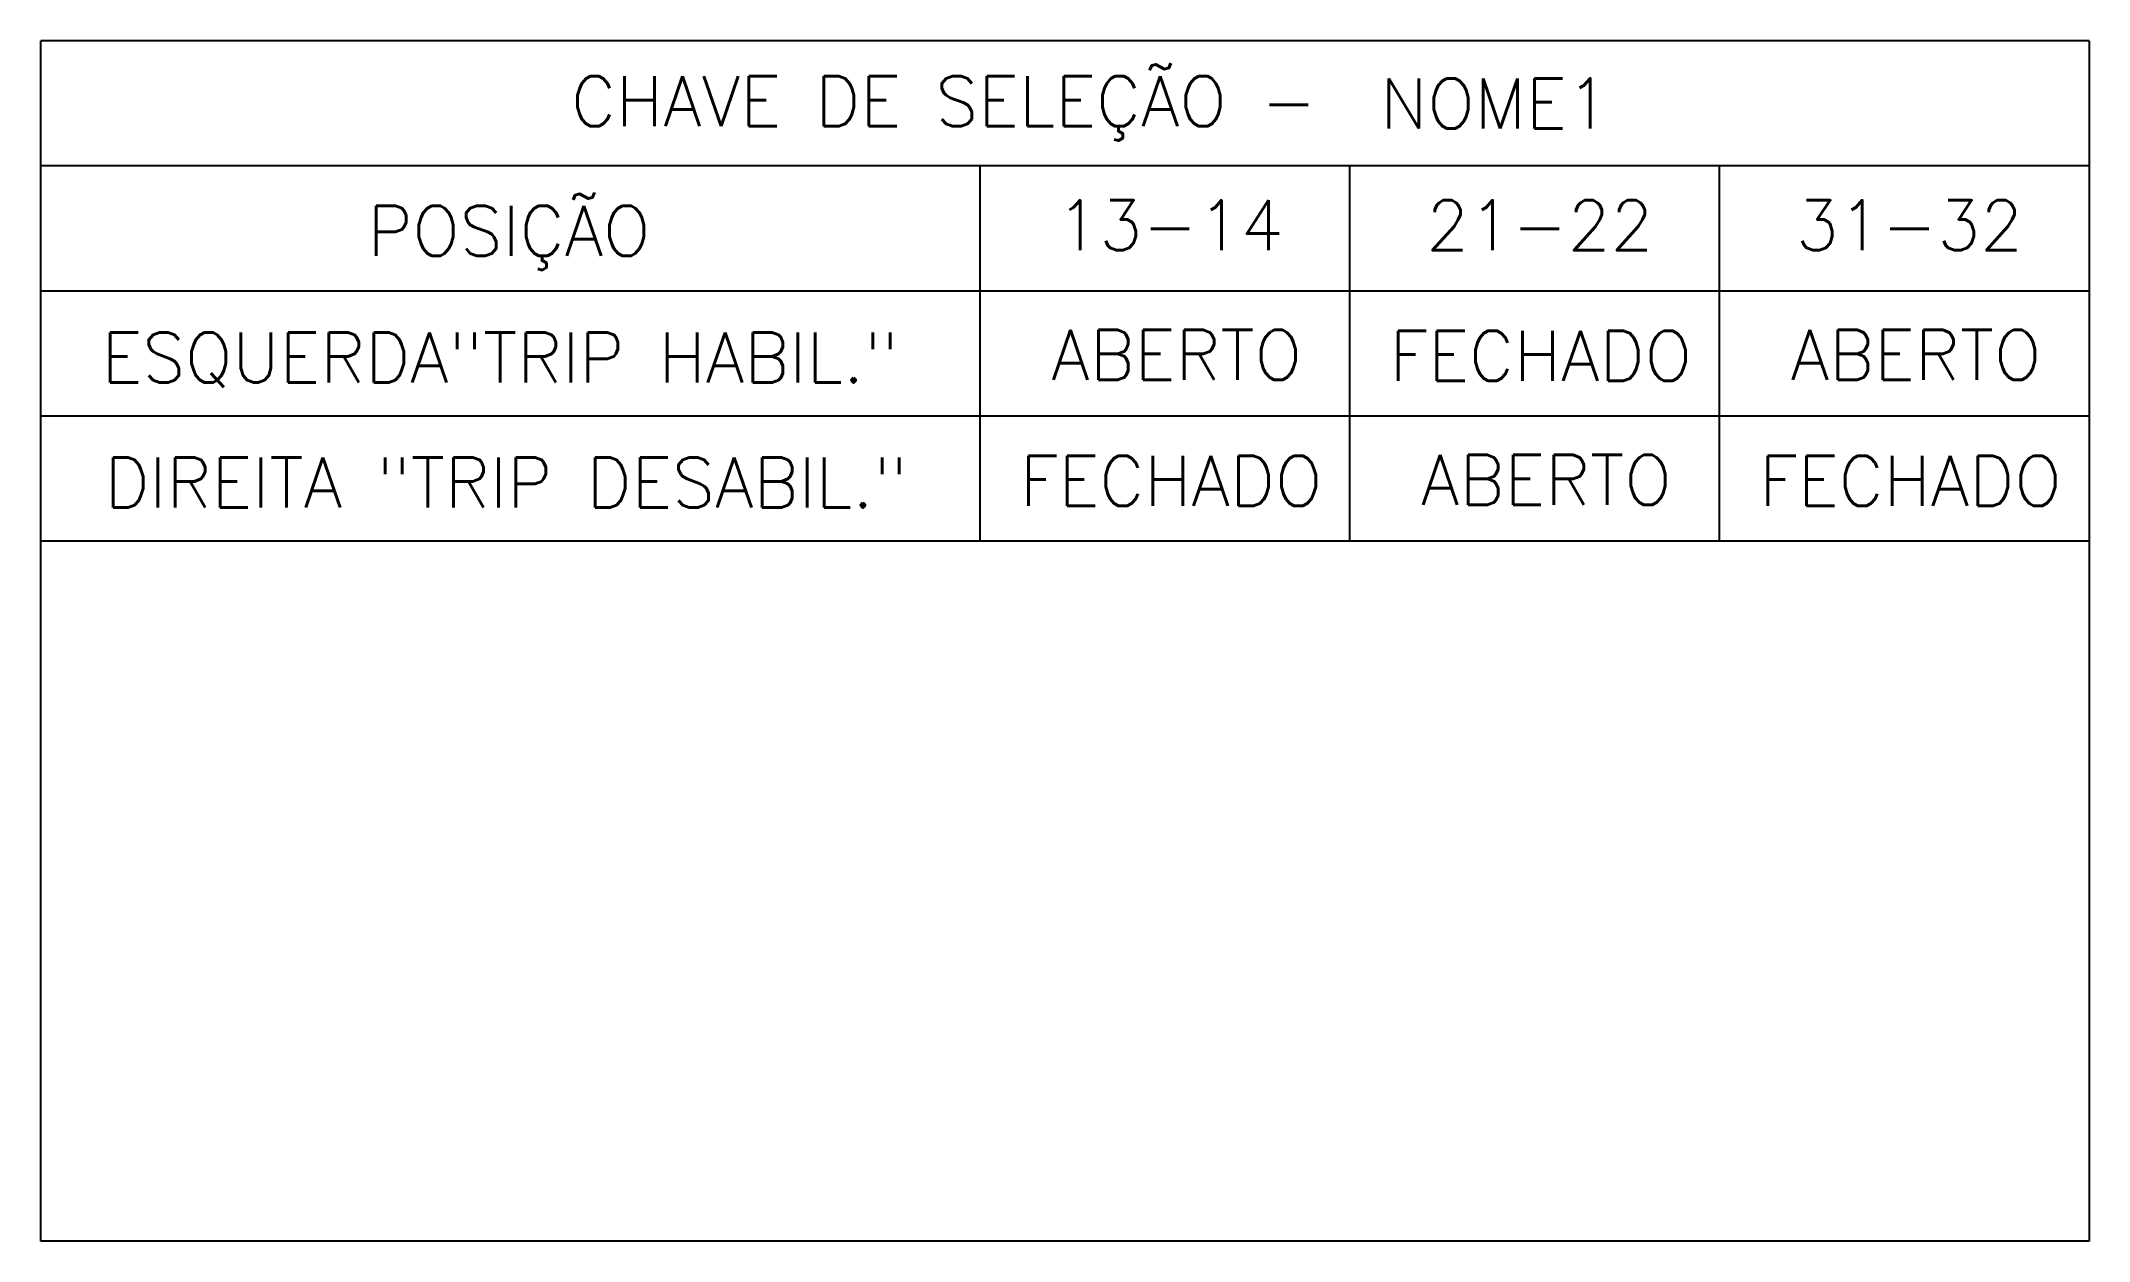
# Model space of a CAD drawing. Header units: millimetres. Extents: x 2373.7 to 2455.6, y 1903.4 to 1951.4.
import ezdxf
from ezdxf.enums import TextEntityAlignment as Align

# ---------------------------------------------------------------- set-up
doc = ezdxf.new("R2010")
doc.units = ezdxf.units.MM
doc.styles.add('ROMANS', font='romans')

msp = doc.modelspace()

# ---------------------------------------------------------------- linework, layer by layer
at = {"linetype": 'Continuous'}
for p, q in [((2455.591, 1951.424), (2373.652, 1951.424)), ((2455.591, 1946.424), (2373.652, 1946.424)), ((2455.591, 1903.424), (2373.652, 1903.424))]:
    msp.add_line(p, q, dxfattribs=at)
for p, q in [((2373.652, 1903.424), (2373.652, 1951.424)), ((2455.591, 1951.424), (2455.591, 1903.424)), ((2411.219, 1946.424), (2411.219, 1931.424)), ((2426.01, 1946.424), (2426.01, 1931.424)), ((2440.8, 1946.424), (2440.8, 1931.424)), ((2455.591, 1946.424), (2455.591, 1931.424)), ((2373.652, 1941.424), (2455.591, 1941.424)), ((2411.219, 1941.424), (2455.591, 1941.424)), ((2373.652, 1936.424), (2455.591, 1936.424)), ((2373.652, 1931.424), (2455.591, 1931.424))]:
    msp.add_line(p, q)

# ---------------------------------------------------------------- texts
at = {"color": 7, "linetype": 'Continuous', "style": 'ROMANS'}
for s, p in [('CHAVE DE SELEÇÃO -', (2409.776, 1948.013)), ('POSIÇÃO', (2392.373, 1942.833)), ('13-14', (2418.824, 1943.051)), ('21-22', (2433.615, 1943.051)), ('31-32', (2448.406, 1943.051)), ('ESQUERDA"TRIP HABIL."', (2392.022, 1937.762)), ('ABERTO', (2419.084, 1937.865)), ('FECHADO', (2433.656, 1937.83)), ('ABERTO', (2448.666, 1937.865)), ('DIREITA "TRIP DESABIL."', (2392.263, 1932.762)), ('FECHADO', (2418.865, 1932.83)), ('ABERTO', (2433.875, 1932.865)), ('FECHADO', (2448.446, 1932.83))]:
    msp.add_text(s, height=2, dxfattribs=at).set_placement(p, align=Align.CENTER)
msp.add_attdef('NOME1', (2427.237, 1947.927), '', height=2, dxfattribs=at)

doc.saveas('drawing.dxf')
